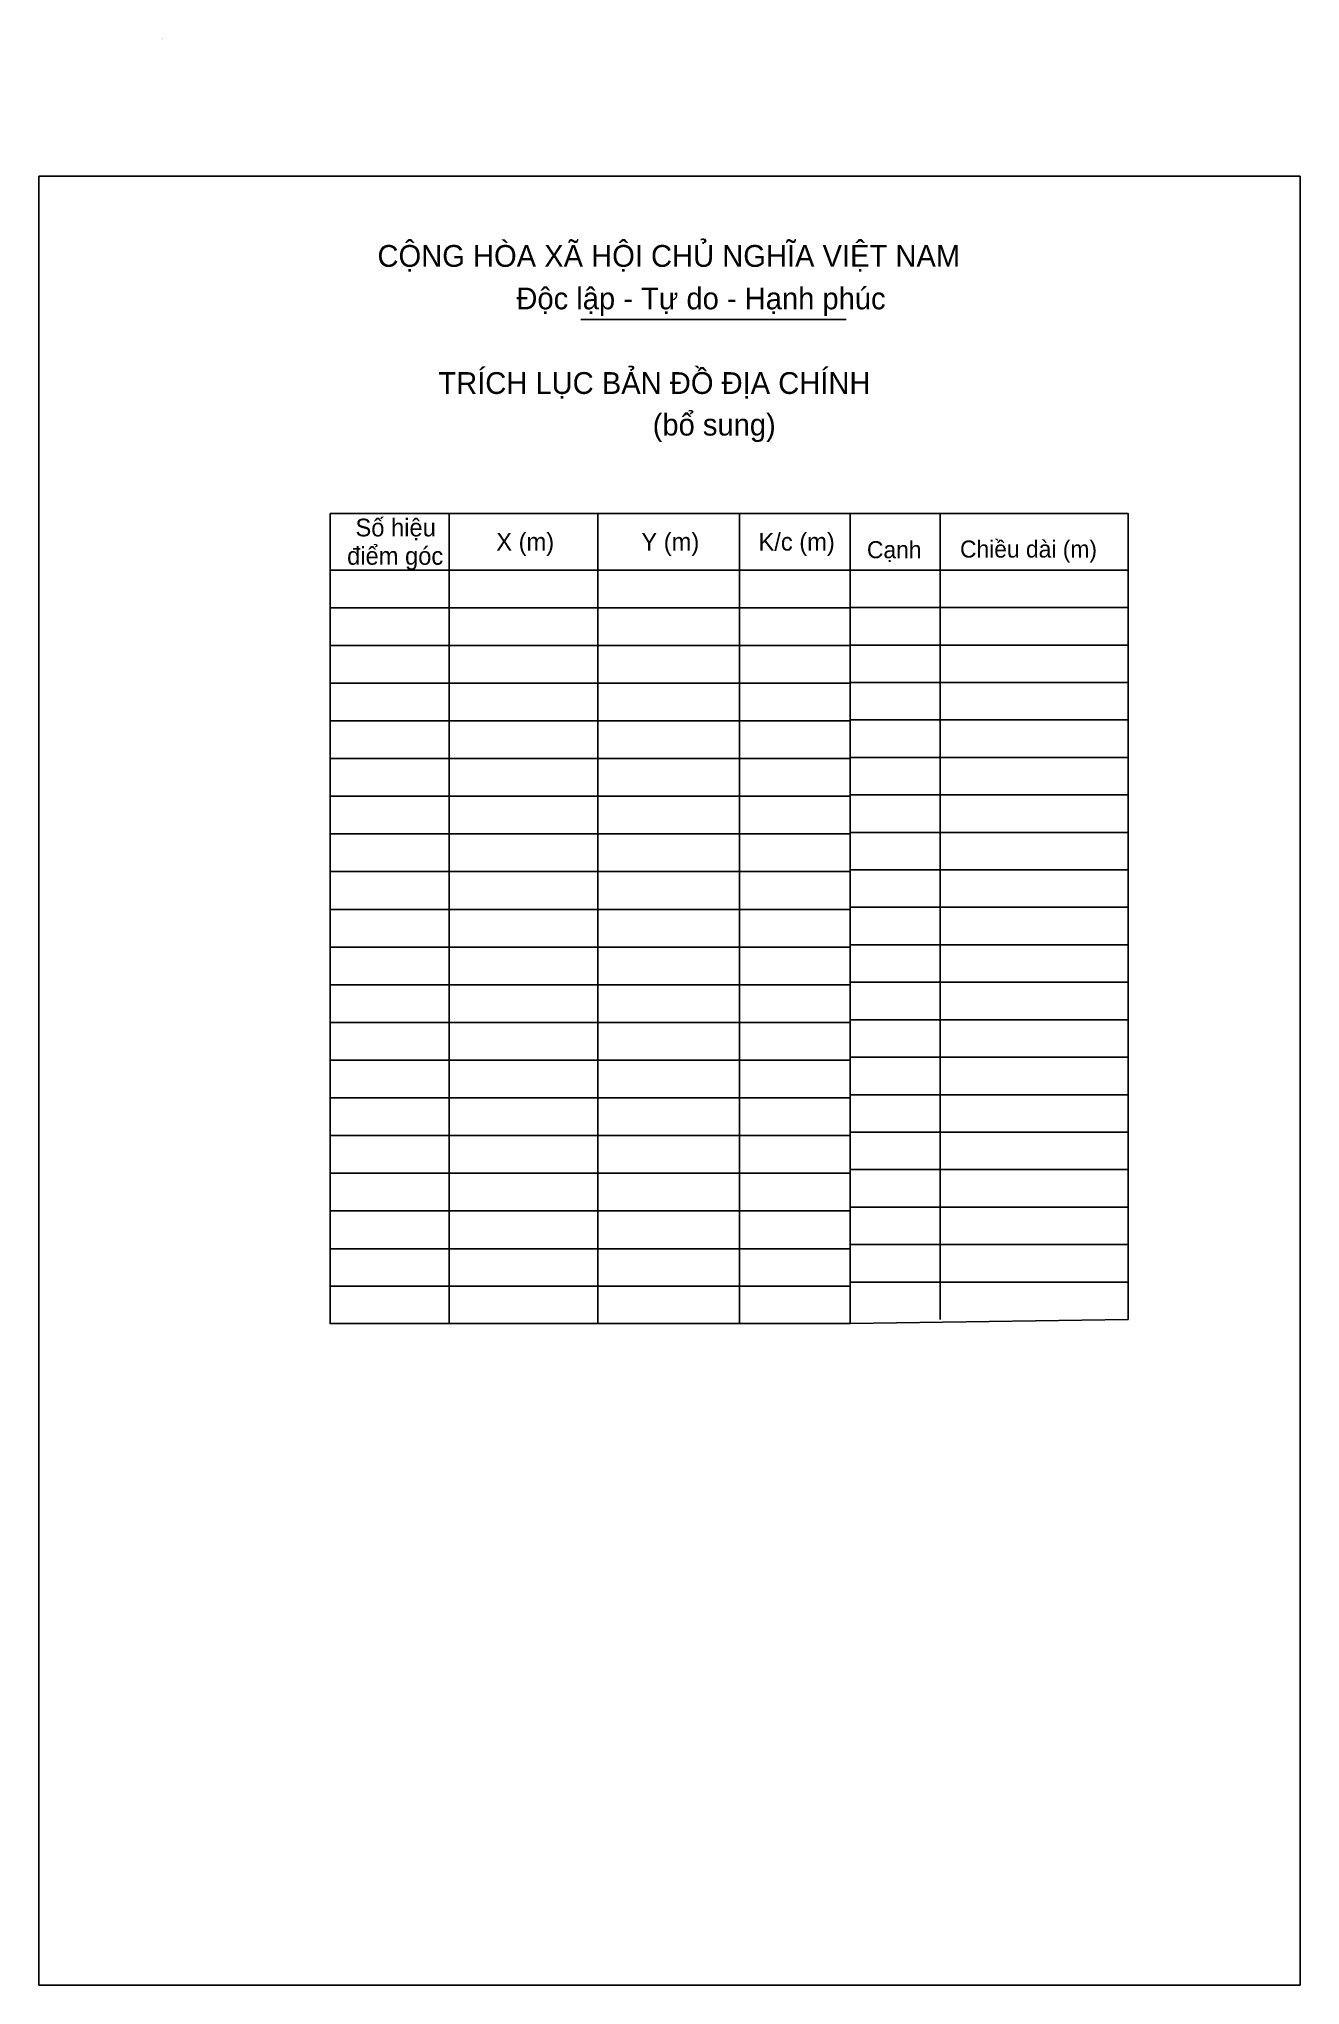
# Model space of a CAD drawing. Extents: x 548661 to 549187, y 1840177 to 1841901.
# Drawn here: x 548661.2 to 548916, y 1841508.1 to 1841901.4 of the extents above.
import ezdxf

# ---------------------------------------------------------------- set-up
doc = ezdxf.new("R2010")
doc.units = 0
for name, color, linetype in [('Level 1', 7, 'Continuous'), ('Level 13', 7, 'Continuous'), ('Level 3', 7, 'Continuous'), ('Level 63', 7, 'Continuous')]:
    doc.layers.add(name, color=color, linetype=linetype)

msp = doc.modelspace()

# ---------------------------------------------------------------- linework, layer by layer
at = {"layer": 'Level 1'}
for p, q in [((548686.17, 1841901.35), (548686.17, 1841901.35)), ((548770.7, 1841844.66), (548824.28, 1841844.66)), ((548843.28, 1841805.47), (548843.28, 1841642.56)), ((548825.1, 1841794.01), (548881.27, 1841794.01)), ((548825.1, 1841786.44), (548881.27, 1841786.44)), ((548825.1, 1841778.87), (548881.27, 1841778.87)), ((548825.1, 1841771.3), (548881.27, 1841771.3)), ((548825.1, 1841763.72), (548881.27, 1841763.72)), ((548825.1, 1841756.15), (548881.27, 1841756.15)), ((548825.1, 1841748.58), (548881.27, 1841748.58)), ((548825.1, 1841741), (548881.27, 1841741)), ((548825.1, 1841733.43), (548881.27, 1841733.43)), ((548825.1, 1841725.86), (548881.27, 1841725.86)), ((548825.1, 1841718.29), (548881.27, 1841718.29)), ((548825.1, 1841710.71), (548881.27, 1841710.71)), ((548825.1, 1841703.14), (548881.27, 1841703.14)), ((548825.1, 1841695.57), (548881.27, 1841695.57)), ((548825.1, 1841688), (548881.27, 1841688)), ((548825.1, 1841680.42), (548881.27, 1841680.42)), ((548825.1, 1841672.85), (548881.27, 1841672.85)), ((548825.1, 1841665.28), (548881.27, 1841665.28)), ((548825.1, 1841657.7), (548881.27, 1841657.7)), ((548825.1, 1841650.13), (548881.27, 1841650.13)), ((548825.1, 1841641.73), (548881.27, 1841642.56))]:
    msp.add_line(p, q, dxfattribs=at)
msp.add_lwpolyline([(548825.1, 1841642.56), (548825.1, 1841805.47), (548881.27, 1841805.47), (548881.27, 1841642.56)], dxfattribs=at)
at = {"layer": 'Level 13'}
msp.add_lwpolyline([(548661.16, 1841873.6), (548916.05, 1841873.6), (548916.05, 1841508.07), (548661.16, 1841508.07)], close=True, dxfattribs=at)
at = {"layer": 'Level 3'}
msp.add_line((548686.18, 1841901.35), (548686.18, 1841901.35), dxfattribs=at)
at = {"layer": 'Level 63'}
for p, q in [((548744.05, 1841805.47), (548744.05, 1841641.73)), ((548774.13, 1841805.47), (548774.13, 1841641.73)), ((548802.77, 1841805.47), (548802.77, 1841641.73)), ((548720, 1841794.01), (548825.1, 1841794.01)), ((548720, 1841786.39), (548825.1, 1841786.39)), ((548720, 1841778.78), (548825.1, 1841778.78)), ((548720, 1841771.16), (548825.1, 1841771.16)), ((548720, 1841763.54), (548825.1, 1841763.54)), ((548720, 1841755.92), (548825.1, 1841755.92)), ((548720, 1841748.3), (548825.1, 1841748.3)), ((548720, 1841740.69), (548825.1, 1841740.69)), ((548720, 1841733.07), (548825.1, 1841733.07)), ((548720, 1841725.45), (548825.1, 1841725.45)), ((548720, 1841717.83), (548825.1, 1841717.83)), ((548720, 1841710.21), (548825.1, 1841710.21)), ((548720, 1841702.59), (548825.1, 1841702.59)), ((548720, 1841694.98), (548825.1, 1841694.98)), ((548720, 1841687.36), (548825.1, 1841687.36)), ((548720, 1841679.74), (548825.1, 1841679.74)), ((548720, 1841672.12), (548825.1, 1841672.12)), ((548720, 1841664.5), (548825.1, 1841664.5)), ((548720, 1841656.88), (548825.1, 1841656.88)), ((548720, 1841649.31), (548825.1, 1841649.31)), ((548720, 1841641.73), (548825.1, 1841641.73))]:
    msp.add_line(p, q, dxfattribs=at)
msp.add_lwpolyline([(548720, 1841805.47), (548825.1, 1841805.47), (548825.1, 1841641.73), (548720, 1841641.73)], close=True, dxfattribs=at)

# ---------------------------------------------------------------- texts
at = {"layer": 'Level 1'}
for s, height, p in [('CỘNG HÒA XÃ HỘI CHỦ NGHĨA VIỆT NAM', 4.4024, (548729.59, 1841855.3)), ('Độc lập - Tự do - Hạnh phúc', 4.4024, (548757.66, 1841846.71)), ('TRÍCH LỤC BẢN ĐỒ ĐỊA CHÍNH', 4.4024, (548741.89, 1841829.61)), ('(bổ sung)', 4.402, (548785.21, 1841821.2)), ('Cạnh', 3.448, (548828.51, 1841796.41)), ('Chiều dài (m)', 3.4485, (548847.32, 1841796.54))]:
    msp.add_text(s, height=height, dxfattribs=at).set_placement(p)
at = {"layer": 'Level 63'}
for s, p in [('Số hiệu', (548725.14, 1841800.82)), ('điểm góc', (548723.45, 1841795.09)), ('X (m)', (548753.59, 1841797.95)), ('Y (m)', (548782.92, 1841797.95)), ('K/c (m)', (548806.59, 1841797.95))]:
    msp.add_text(s, height=3.58, dxfattribs=at).set_placement(p)

doc.saveas('drawing.dxf')
